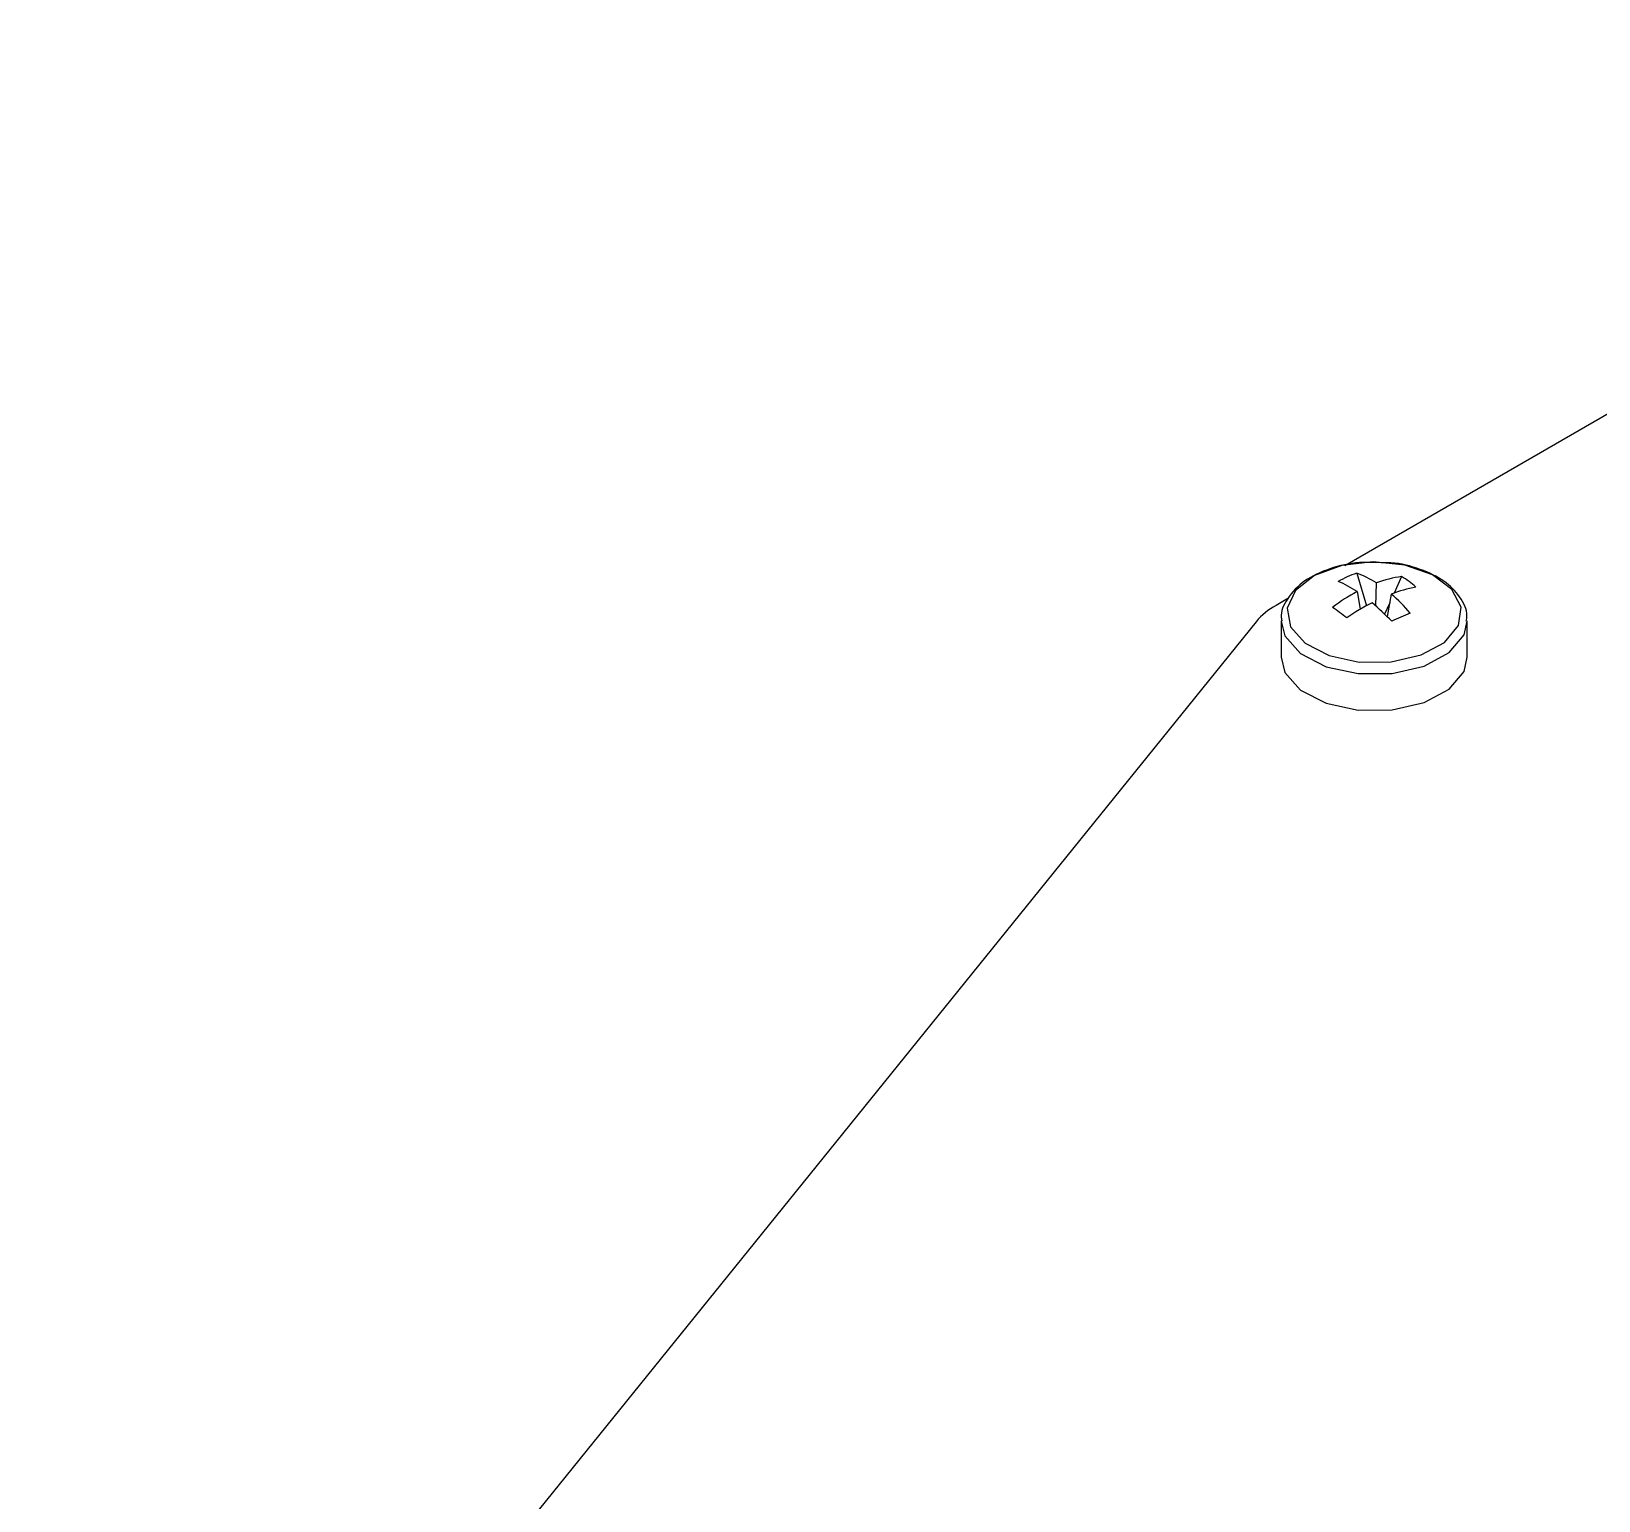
# Model space of a CAD drawing. Header units: millimetres. Extents: x 53 to 380, y 29 to 265.
# Drawn here: x 251.23 to 274.81, y 102.42 to 124.52 of the extents above; entities that cross this region are included whole.
import ezdxf

# ---------------------------------------------------------------- set-up
doc = ezdxf.new("R2010")
doc.units = ezdxf.units.MM

msp = doc.modelspace()

# ---------------------------------------------------------------- linework, layer by layer
at = {"color": 7, "linetype": 'Continuous', "lineweight": 25}
for p, q in [((284.9138, 124.5202), (270.9879, 116.4809)), ((271.1674, 116.3687), (271.3149, 115.8797)), ((271.8437, 116.3187), (271.7313, 116.0694)), ((270.1326, 115.9872), (269.9543, 115.8842)), ((271.1733, 116.0917), (271.2207, 115.8255)), ((271.4565, 115.8739), (271.4638, 116.2213)), ((271.6884, 116.0536), (271.6263, 115.7146)), ((271.6639, 115.92), (271.5882, 115.7522)), ((269.6555, 115.6379), (251.2325, 92.8302)), ((270.0308, 115.6536), (270.0308, 115.1038)), ((272.8308, 115.1038), (272.8308, 115.6536))]:
    msp.add_line(p, q, dxfattribs=at)
at = {"color": 7, "linetype": 'Continuous', "lineweight": 25, "flags": 128}
for points in [[(270.3908, 115.3145), (270.7515, 115.1289), (271.2039, 115.0311), (271.687, 115.0343), (272.1355, 115.1379), (272.4889, 115.3282), (272.6993, 115.5792), (272.7384, 115.8572), (272.601, 116.1246), (272.3055, 116.3452), (271.8918, 116.4894), (271.416, 116.5375), (270.9421, 116.4832), (270.5342, 116.3337), (270.2475, 116.1092), (270.1205, 115.8401), (270.1705, 115.5627), (270.3908, 115.3145)], [(270.0308, 115.1038), (270.0887, 114.8739), (270.3232, 114.6095)], [(270.3232, 114.6095), (270.7073, 114.4119), (271.1892, 114.3078), (271.7036, 114.3111), (272.1813, 114.4215), (272.5575, 114.6241), (272.7816, 114.8915), (272.8308, 115.1038)]]:
    msp.add_lwpolyline(points, dxfattribs=at)
at = {"color": 8, "linetype": 'Continuous', "lineweight": 25, "flags": 128}
for points in [[(270.0309, 115.6454), (270.0887, 115.4237), (270.3232, 115.1593)], [(270.3232, 115.1593), (270.7073, 114.9617), (271.1892, 114.8576), (271.7036, 114.8609), (272.1813, 114.9713), (272.5575, 115.1739), (272.7816, 115.4413), (272.8308, 115.6465)]]:
    msp.add_lwpolyline(points, dxfattribs=at)
at = {"color": 7, "linetype": 'Continuous', "lineweight": 25}
for centre, radius, start, end in [((271.7475, 114.6965), 1.77, 109.13419, 118.96706), ((270.2168, 114.6645), 1.7181, 56.16956, 66.91912), ((270.6669, 114.9902), 1.4666, 57.08534, 70.04528), ((272.1313, 114.4072), 1.9331, 98.55635, 110.2013), ((271.1137, 115.1178), 1.4054, 47.79317, 58.70718), ((272.4463, 113.7009), 2.7085, 118.03416, 127.33166), ((272.4706, 114.0066), 2.1914, 100.85503, 110.91331), ((269.9763, 114.0724), 2.6185, 40.36702, 49.1681), ((270.4719, 114.9521), 1.0662, 119.04079, 139.96715), ((261.84, 103.6272), 15.1611, 52.74502, 53.75519), ((272.9482, 112.9262), 3.3749, 117.34598, 124.88519), ((269.1654, 113.2577), 3.4775, 43.34703, 50.06098), ((275.1384, 108.2998), 8.1123, 112.97968, 115.1225)]:
    msp.add_arc(centre, radius, start, end, dxfattribs=at)
for points, knots in [([(271.5336, 116.5251), (271.4259, 116.5297), (271.1602, 116.5411), (270.7517, 116.4471), (270.3643, 116.2636), (270.1223, 116.0075), (270.0134, 115.7777), (270.0388, 115.6635), (270.043, 115.6451)], [0, 0, 0, 0, 0.1432758, 0.3533388, 0.5658338, 0.7826212, 0.9649085, 1, 1, 1, 1]), ([(272.8162, 115.6443), (272.8209, 115.6718), (272.8428, 115.7995), (272.7282, 116.023), (272.491, 116.2636), (272.1308, 116.4371), (271.7899, 116.5289), (271.5831, 116.5259), (271.5336, 116.5251)], [0, 0, 0, 0, 0.0569006, 0.2651739, 0.4736747, 0.6971019, 0.9274724, 1, 1, 1, 1])]:
    msp.add_open_spline(points, degree=3, knots=knots, dxfattribs=at)

doc.saveas('drawing.dxf')
